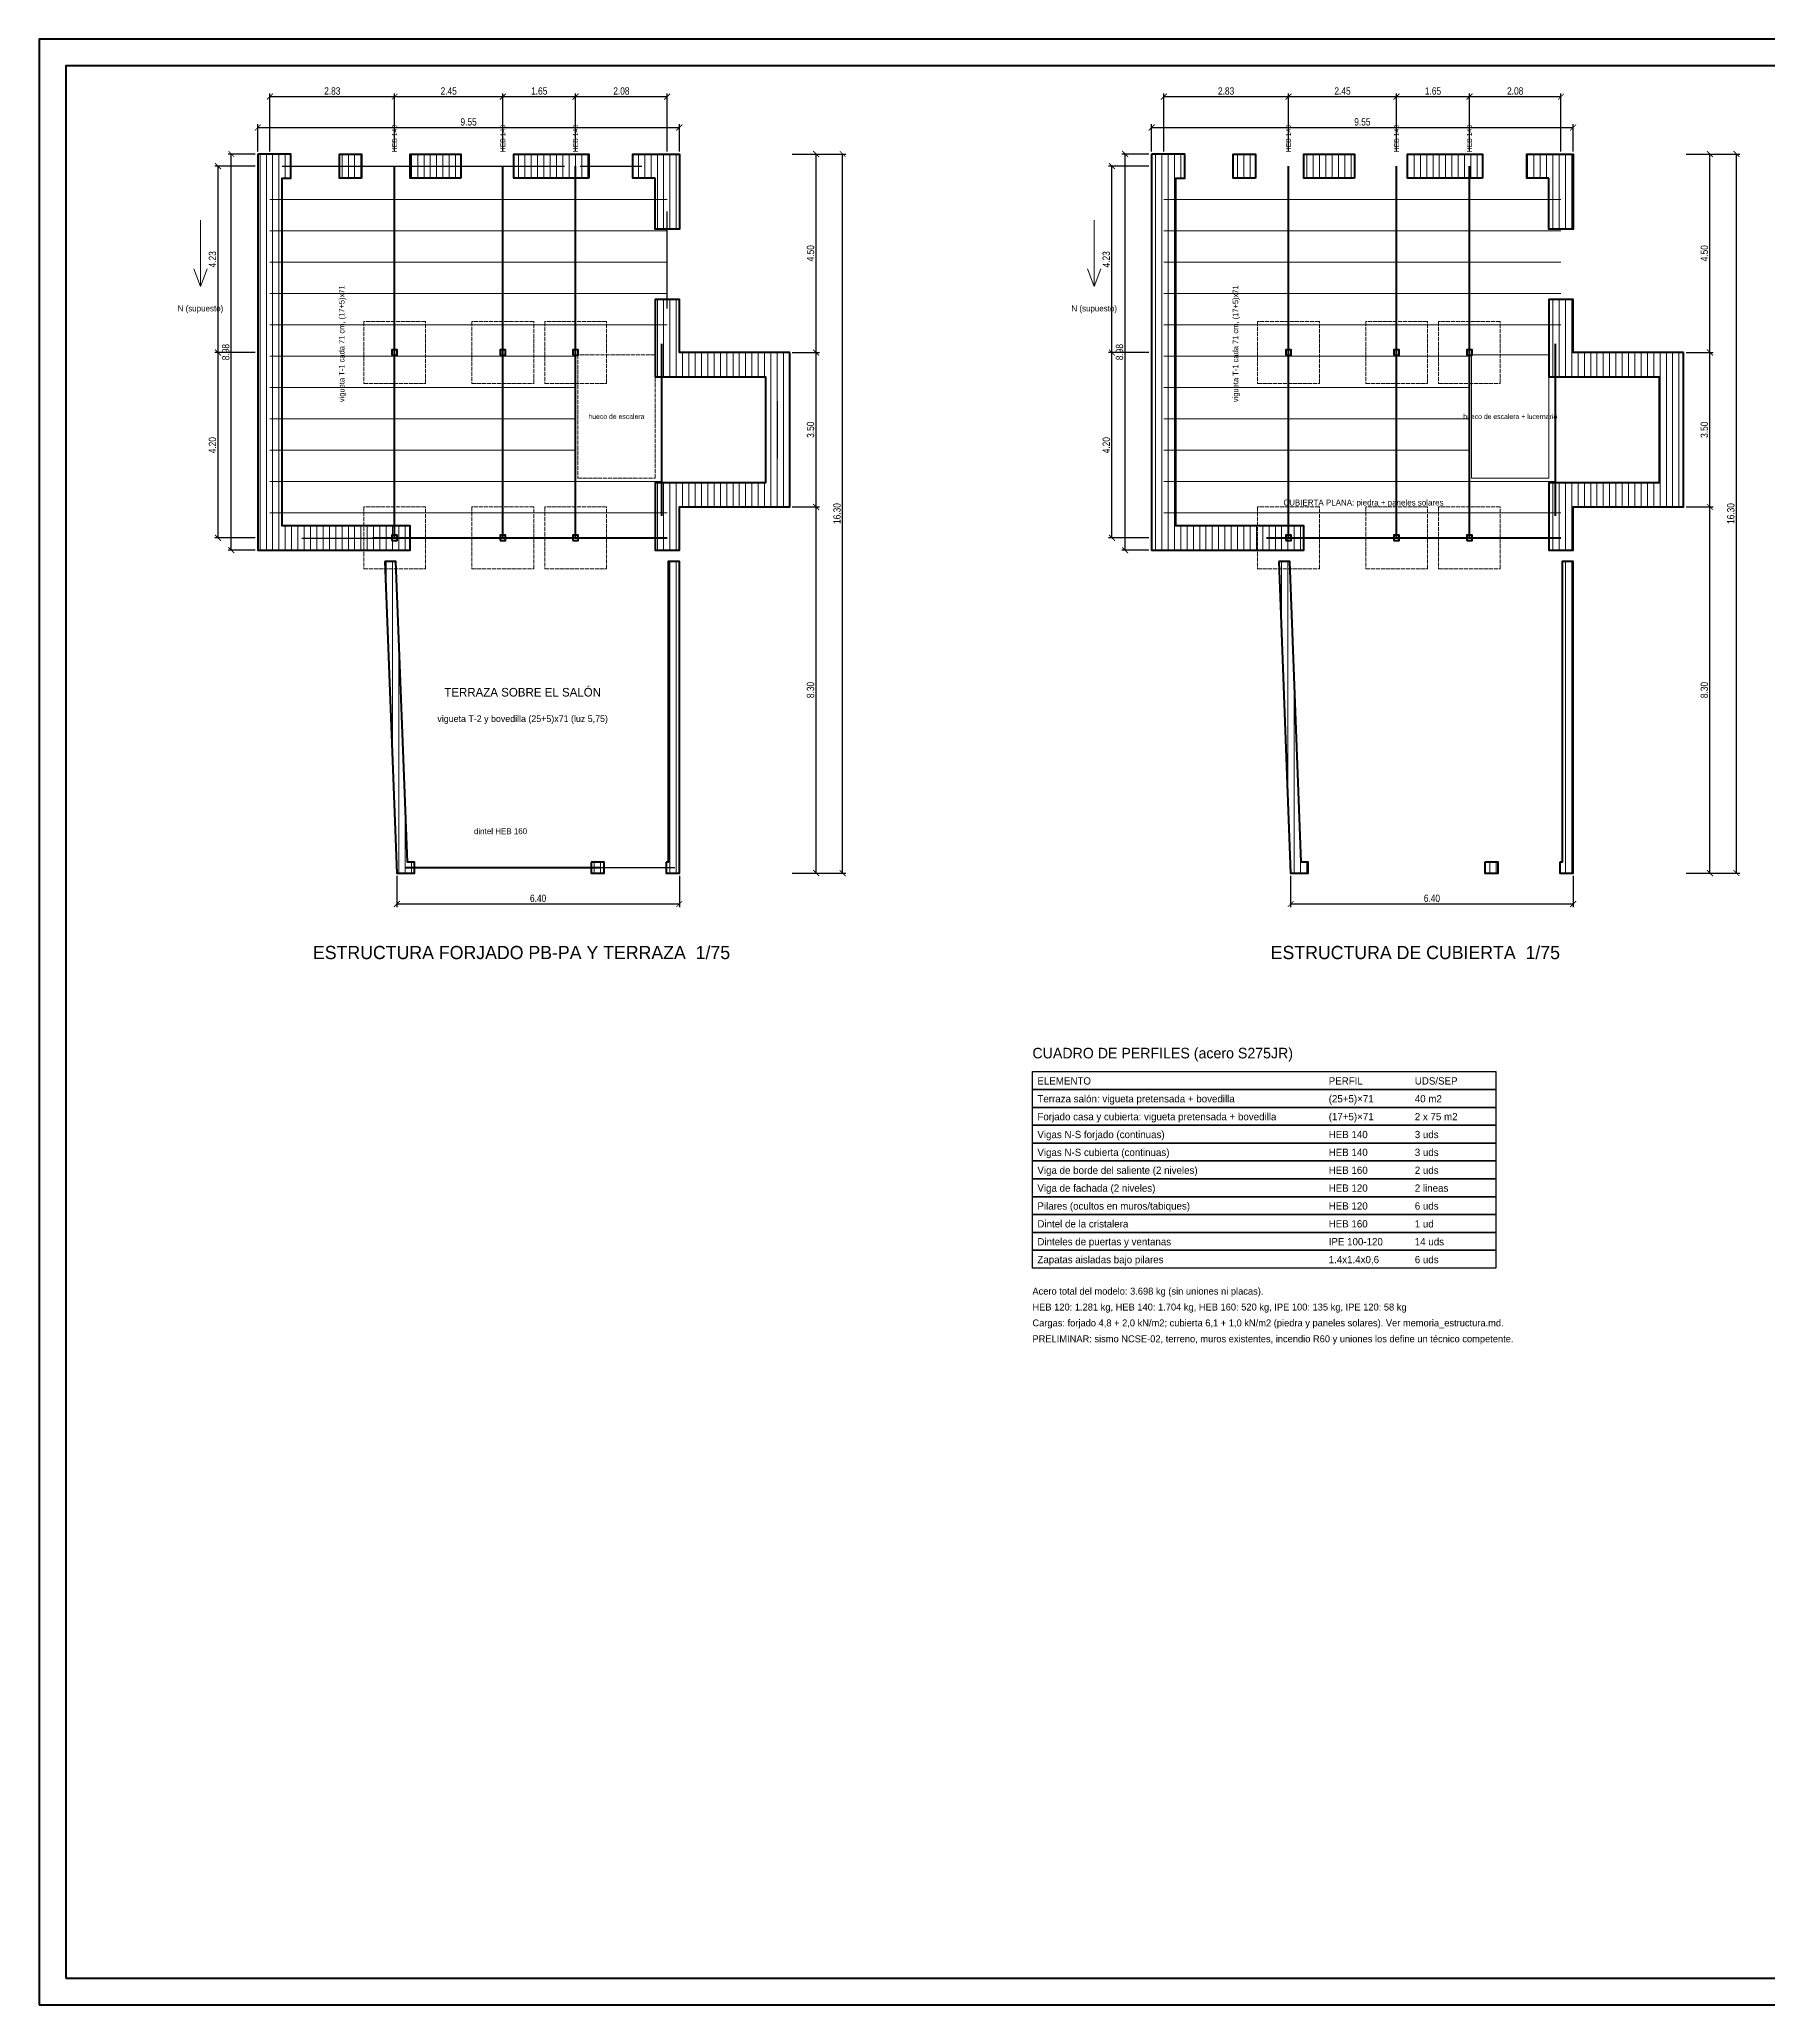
# Model space of a CAD drawing. Header units: millimetres. Extents: x 0 to 843, y 0 to 594.
# Drawn here: x 0 to 522, y 0 to 594 of the extents above; entities that cross this region are included whole.
import ezdxf
from ezdxf.enums import TextEntityAlignment as Align

# ---------------------------------------------------------------- set-up
doc = ezdxf.new("R2010")
doc.units = ezdxf.units.MM
doc.linetypes.add('DASHED', pattern=[1.524, 1.27, -0.254])
for name, color, linetype, lineweight in [('COTAS', 3, 'Continuous', 13), ('ESCALERA_ALTA', 30, 'DASHED', 18), ('LUCERNARIO', 30, 'Continuous', 18), ('MARCO', 7, 'Continuous', 70), ('muros_PB', 7, 'Continuous', 50), ('pilares', 1, 'Continuous', 50), ('RAYADO_MURO', 7, 'Continuous', 9), ('TABLA', 7, 'Continuous', 25), ('TEXTO', 2, 'Continuous', 13), ('VIGAS', 1, 'Continuous', 60), ('VIGUETA_HORM', 8, 'Continuous', 13), ('VIGUETAS', 5, 'Continuous', 25), ('ZAPATAS', 8, 'DASHED', 18)]:
    doc.layers.add(name, color=color, linetype=linetype, lineweight=lineweight)
doc.styles.add('OpenSansCondensed-Light', font='OpenSansCondensed-Light.ttf')
doc.dimstyles.new('EZDXF', dxfattribs={"dimtxt": 0.25, "dimasz": 0.175, "dimexe": 0.375, "dimexo": 0.125, "dimgap": 0.1, "dimtad": 1, "dimlfac": 100, "dimzin": 12, "dimdsep": 46, "dimtxsty": 'OpenSansCondensed-Light', "dimblk": 'ARCHTICK', "dimcen": 2.5, "dimazin": 3, "dimtfac": 0.5, "dimtmove": 2, "dimatfit": 3})

# ---------------------------------------------------------------- blocks, each defined once
blk = doc.blocks.new('_ARCHTICK')
at = {"color": 0, "linetype": 'BYBLOCK', "const_width": 0.15}
blk.add_lwpolyline([(-0.5, -0.5), (0.5, 0.5)], dxfattribs=at)

msp = doc.modelspace()

# ---------------------------------------------------------------- hatches: boundary and pattern name
at = {"layer": 'RAYADO_MURO'}
h = msp.add_hatch(dxfattribs=at)
h.set_pattern_fill('ANSI31', scale=0.6, angle=45)
h.paths.add_polyline_path([(66, 559.33333), (66, 439.6), (112, 439.6), (112, 446.93333), (73.33333, 446.93333), (73.33333, 552), (76, 552), (76, 559.33333)])
h = msp.add_hatch(dxfattribs=at)
h.set_pattern_fill('ANSI31', scale=0.6, angle=45)
h.paths.add_polyline_path([(97.33333, 552), (90.66667, 552), (90.66667, 559.33333), (97.33333, 559.33333)])
h = msp.add_hatch(dxfattribs=at)
h.set_pattern_fill('ANSI31', scale=0.6, angle=45)
h.paths.add_polyline_path([(127.33333, 552), (112, 552), (112, 559.33333), (127.33333, 559.33333)])
h = msp.add_hatch(dxfattribs=at)
h.set_pattern_fill('ANSI31', scale=0.6, angle=45)
h.paths.add_polyline_path([(166, 552), (143.33333, 552), (143.33333, 559.33333), (166, 559.33333)])
h = msp.add_hatch(dxfattribs=at)
h.set_pattern_fill('ANSI31', scale=0.6, angle=45)
h.paths.add_polyline_path([(186, 552), (179.33333, 552), (179.33333, 559.33333), (193.33333, 559.33333), (193.33333, 536.66667), (186, 536.66667)])
h = msp.add_hatch(dxfattribs=at)
h.set_pattern_fill('ANSI31', scale=0.6, angle=45)
h.paths.add_polyline_path([(336, 559.33333), (336, 439.6), (382, 439.6), (382, 446.93333), (343.33333, 446.93333), (343.33333, 552), (346, 552), (346, 559.33333)])
h = msp.add_hatch(dxfattribs=at)
h.set_pattern_fill('ANSI31', scale=0.6, angle=45)
h.paths.add_polyline_path([(367.33333, 552), (360.66667, 552), (360.66667, 559.33333), (367.33333, 559.33333)])
h = msp.add_hatch(dxfattribs=at)
h.set_pattern_fill('ANSI31', scale=0.6, angle=45)
h.paths.add_polyline_path([(397.33333, 552), (382, 552), (382, 559.33333), (397.33333, 559.33333)])
h = msp.add_hatch(dxfattribs=at)
h.set_pattern_fill('ANSI31', scale=0.6, angle=45)
h.paths.add_polyline_path([(436, 552), (413.33333, 552), (413.33333, 559.33333), (436, 559.33333)])
h = msp.add_hatch(dxfattribs=at)
h.set_pattern_fill('ANSI31', scale=0.6, angle=45)
h.paths.add_polyline_path([(456, 552), (449.33333, 552), (449.33333, 559.33333), (463.33333, 559.33333), (463.33333, 536.66667), (456, 536.66667)])
h = msp.add_hatch(dxfattribs=at)
h.set_pattern_fill('ANSI31', scale=0.6, angle=45)
h.paths.add_polyline_path([(226.66667, 499.33333), (193.33333, 499.33333), (193.33333, 515.33333), (186, 515.33333), (186, 492), (219.33333, 492), (219.33333, 460), (186, 460), (186, 439.6), (193.33333, 439.6), (193.33333, 452.66667), (226.66667, 452.66667)])
h = msp.add_hatch(dxfattribs=at)
h.set_pattern_fill('ANSI31', scale=0.6, angle=45)
h.paths.add_polyline_path([(496.66667, 499.33333), (463.33333, 499.33333), (463.33333, 515.33333), (456, 515.33333), (456, 492), (489.33333, 492), (489.33333, 460), (456, 460), (456, 439.6), (463.33333, 439.6), (463.33333, 452.66667), (496.66667, 452.66667)])
h = msp.add_hatch(dxfattribs=at)
h.set_pattern_fill('ANSI31', scale=0.6, angle=45)
h.paths.add_polyline_path([(104.39927, 436.13333), (108, 342), (113.33333, 342), (113.33333, 345.33333), (111.20827, 345.33333), (107.73504, 436.13333)])
h = msp.add_hatch(dxfattribs=at)
h.set_pattern_fill('ANSI31', scale=0.6, angle=45)
h.paths.add_polyline_path([(189.33333, 345.33333), (189.33333, 342), (193.33333, 342), (193.33333, 436.13333), (190, 436.13333), (190, 345.33333)])
h = msp.add_hatch(dxfattribs=at)
h.set_pattern_fill('ANSI31', scale=0.6, angle=45)
h.paths.add_polyline_path([(374.39927, 436.13333), (378, 342), (383.33333, 342), (383.33333, 345.33333), (381.20827, 345.33333), (377.73504, 436.13333)])
h = msp.add_hatch(dxfattribs=at)
h.set_pattern_fill('ANSI31', scale=0.6, angle=45)
h.paths.add_polyline_path([(459.33333, 345.33333), (459.33333, 342), (463.33333, 342), (463.33333, 436.13333), (460, 436.13333), (460, 345.33333)])
h = msp.add_hatch(dxfattribs=at)
h.set_pattern_fill('ANSI31', scale=0.6, angle=45)
h.paths.add_polyline_path([(166.66667, 345.33333), (166.66667, 342), (170.66667, 342), (170.66667, 345.33333)])
h = msp.add_hatch(dxfattribs=at)
h.set_pattern_fill('ANSI31', scale=0.6, angle=45)
h.paths.add_polyline_path([(436.66667, 345.33333), (436.66667, 342), (440.66667, 342), (440.66667, 345.33333)])

# ---------------------------------------------------------------- linework, layer by layer
at = {"layer": 'COTAS'}
for p, q in [((48.66667, 539.33333), (48.66667, 519.33333)), ((318.66667, 539.33333), (318.66667, 519.33333)), ((48.66667, 519.33333), (46.66667, 524.66667)), ((48.66667, 519.33333), (50.66667, 524.66667)), ((318.66667, 519.33333), (316.66667, 524.66667)), ((318.66667, 519.33333), (320.66667, 524.66667))]:
    msp.add_line(p, q, dxfattribs=at)
at = {"layer": 'ESCALERA_ALTA'}
msp.add_lwpolyline([(162.66667, 461.33333), (186, 461.33333), (186, 498.66667), (162.66667, 498.66667)], close=True, dxfattribs=at)
at = {"layer": 'LUCERNARIO'}
msp.add_lwpolyline([(432.66667, 461.33333), (456, 461.33333), (456, 498.66667), (432.66667, 498.66667)], close=True, dxfattribs=at)
at = {"layer": 'MARCO'}
for points in [[(0, 0), (841, 0), (841, 594), (0, 594)], [(8, 8), (833, 8), (833, 586), (8, 586)]]:
    msp.add_lwpolyline(points, close=True, dxfattribs=at)
at = {"layer": 'muros_PB'}
for points in [[(66, 559.33333), (66, 439.6), (112, 439.6), (112, 446.93333), (73.33333, 446.93333), (73.33333, 552), (76, 552), (76, 559.33333)], [(97.33333, 552), (90.66667, 552), (90.66667, 559.33333), (97.33333, 559.33333)], [(127.33333, 552), (112, 552), (112, 559.33333), (127.33333, 559.33333)], [(166, 552), (143.33333, 552), (143.33333, 559.33333), (166, 559.33333)], [(186, 552), (179.33333, 552), (179.33333, 559.33333), (193.33333, 559.33333), (193.33333, 536.66667), (186, 536.66667)], [(336, 559.33333), (336, 439.6), (382, 439.6), (382, 446.93333), (343.33333, 446.93333), (343.33333, 552), (346, 552), (346, 559.33333)], [(367.33333, 552), (360.66667, 552), (360.66667, 559.33333), (367.33333, 559.33333)], [(397.33333, 552), (382, 552), (382, 559.33333), (397.33333, 559.33333)], [(436, 552), (413.33333, 552), (413.33333, 559.33333), (436, 559.33333)], [(456, 552), (449.33333, 552), (449.33333, 559.33333), (463.33333, 559.33333), (463.33333, 536.66667), (456, 536.66667)], [(226.66667, 499.33333), (193.33333, 499.33333), (193.33333, 515.33333), (186, 515.33333), (186, 492), (219.33333, 492), (219.33333, 460), (186, 460), (186, 439.6), (193.33333, 439.6), (193.33333, 452.66667), (226.66667, 452.66667)], [(496.66667, 499.33333), (463.33333, 499.33333), (463.33333, 515.33333), (456, 515.33333), (456, 492), (489.33333, 492), (489.33333, 460), (456, 460), (456, 439.6), (463.33333, 439.6), (463.33333, 452.66667), (496.66667, 452.66667)], [(104.39927, 436.13333), (108, 342), (113.33333, 342), (113.33333, 345.33333), (111.20827, 345.33333), (107.73504, 436.13333)], [(189.33333, 345.33333), (189.33333, 342), (193.33333, 342), (193.33333, 436.13333), (190, 436.13333), (190, 345.33333)], [(374.39927, 436.13333), (378, 342), (383.33333, 342), (383.33333, 345.33333), (381.20827, 345.33333), (377.73504, 436.13333)], [(459.33333, 345.33333), (459.33333, 342), (463.33333, 342), (463.33333, 436.13333), (460, 436.13333), (460, 345.33333)], [(166.66667, 345.33333), (166.66667, 342), (170.66667, 342), (170.66667, 345.33333)], [(436.66667, 345.33333), (436.66667, 342), (440.66667, 342), (440.66667, 345.33333)]]:
    msp.add_lwpolyline(points, close=True, dxfattribs=at)
at = {"layer": 'PILARES'}
for points in [[(106.53333, 498.53333), (108.13333, 498.53333), (108.13333, 500.13333), (106.53333, 500.13333)], [(139.2, 498.53333), (140.8, 498.53333), (140.8, 500.13333), (139.2, 500.13333)], [(161.2, 498.53333), (162.8, 498.53333), (162.8, 500.13333), (161.2, 500.13333)], [(376.53333, 498.53333), (378.13333, 498.53333), (378.13333, 500.13333), (376.53333, 500.13333)], [(409.2, 498.53333), (410.8, 498.53333), (410.8, 500.13333), (409.2, 500.13333)], [(431.2, 498.53333), (432.8, 498.53333), (432.8, 500.13333), (431.2, 500.13333)], [(106.53333, 442.53333), (108.13333, 442.53333), (108.13333, 444.13333), (106.53333, 444.13333)], [(139.2, 442.53333), (140.8, 442.53333), (140.8, 444.13333), (139.2, 444.13333)], [(161.2, 442.53333), (162.8, 442.53333), (162.8, 444.13333), (161.2, 444.13333)], [(376.53333, 442.53333), (378.13333, 442.53333), (378.13333, 444.13333), (376.53333, 444.13333)], [(409.2, 442.53333), (410.8, 442.53333), (410.8, 444.13333), (409.2, 444.13333)], [(431.2, 442.53333), (432.8, 442.53333), (432.8, 444.13333), (431.2, 444.13333)]]:
    msp.add_lwpolyline(points, close=True, dxfattribs=at)
at = {"layer": 'TABLA'}
for points in [[(300, 282), (440, 282), (440, 276.6), (300, 276.6)], [(300, 276.6), (440, 276.6), (440, 271.2), (300, 271.2)], [(300, 271.2), (440, 271.2), (440, 265.8), (300, 265.8)], [(300, 265.8), (440, 265.8), (440, 260.4), (300, 260.4)], [(300, 260.4), (440, 260.4), (440, 255), (300, 255)], [(300, 255), (440, 255), (440, 249.6), (300, 249.6)], [(300, 249.6), (440, 249.6), (440, 244.2), (300, 244.2)], [(300, 244.2), (440, 244.2), (440, 238.8), (300, 238.8)], [(300, 238.8), (440, 238.8), (440, 233.4), (300, 233.4)], [(300, 233.4), (440, 233.4), (440, 228), (300, 228)], [(300, 228), (440, 228), (440, 222.6), (300, 222.6)]]:
    msp.add_lwpolyline(points, close=True, dxfattribs=at)
at = {"layer": 'VIGAS'}
for points in [[(107.33333, 443.33333), (107.33333, 555.66667)], [(140, 443.33333), (140, 555.66667)], [(162, 443.33333), (162, 555.66667)], [(377.33333, 443.33333), (377.33333, 555.66667)], [(410, 443.33333), (410, 555.66667)], [(432, 443.33333), (432, 555.66667)], [(188, 450), (188, 502)], [(458, 450), (458, 502)], [(100.66667, 443.33333), (107.33333, 443.33333)], [(107.33333, 443.33333), (140, 443.33333)], [(140, 443.33333), (162, 443.33333)], [(162, 443.33333), (189.66667, 443.33333)], [(370.66667, 443.33333), (377.33333, 443.33333)], [(377.33333, 443.33333), (410, 443.33333)], [(410, 443.33333), (432, 443.33333)], [(432, 443.33333), (459.66667, 443.33333)], [(110.66667, 343.66667), (169.33333, 343.66667)]]:
    msp.add_lwpolyline(points, dxfattribs=at)
at = {"layer": 'VIGUETA_HORM'}
for points in [[(69.66667, 545.6), (107.33333, 545.6)], [(107.33333, 545.6), (140, 545.6)], [(140, 545.6), (162, 545.6)], [(162, 545.6), (189.66667, 545.6)], [(339.66667, 545.6), (377.33333, 545.6)], [(377.33333, 545.6), (410, 545.6)], [(410, 545.6), (432, 545.6)], [(432, 545.6), (459.66667, 545.6)], [(69.66667, 536.13333), (107.33333, 536.13333)], [(107.33333, 536.13333), (140, 536.13333)], [(140, 536.13333), (162, 536.13333)], [(162, 536.13333), (189.66667, 536.13333)], [(339.66667, 536.13333), (377.33333, 536.13333)], [(377.33333, 536.13333), (410, 536.13333)], [(410, 536.13333), (432, 536.13333)], [(432, 536.13333), (459.66667, 536.13333)], [(69.66667, 526.66667), (107.33333, 526.66667)], [(107.33333, 526.66667), (140, 526.66667)], [(140, 526.66667), (162, 526.66667)], [(162, 526.66667), (189.66667, 526.66667)], [(339.66667, 526.66667), (377.33333, 526.66667)], [(377.33333, 526.66667), (410, 526.66667)], [(410, 526.66667), (432, 526.66667)], [(432, 526.66667), (459.66667, 526.66667)], [(69.66667, 517.2), (107.33333, 517.2)], [(107.33333, 517.2), (140, 517.2)], [(140, 517.2), (162, 517.2)], [(162, 517.2), (189.66667, 517.2)], [(339.66667, 517.2), (377.33333, 517.2)], [(377.33333, 517.2), (410, 517.2)], [(410, 517.2), (432, 517.2)], [(432, 517.2), (459.66667, 517.2)], [(69.66667, 507.73333), (107.33333, 507.73333)], [(107.33333, 507.73333), (140, 507.73333)], [(140, 507.73333), (162, 507.73333)], [(162, 507.73333), (189.66667, 507.73333)], [(339.66667, 507.73333), (377.33333, 507.73333)], [(377.33333, 507.73333), (410, 507.73333)], [(410, 507.73333), (432, 507.73333)], [(432, 507.73333), (459.66667, 507.73333)], [(69.66667, 498.26667), (107.33333, 498.26667)], [(107.33333, 498.26667), (140, 498.26667)], [(140, 498.26667), (162, 498.26667)], [(339.66667, 498.26667), (377.33333, 498.26667)], [(377.33333, 498.26667), (410, 498.26667)], [(410, 498.26667), (432, 498.26667)], [(69.66667, 488.8), (107.33333, 488.8)], [(107.33333, 488.8), (140, 488.8)], [(140, 488.8), (162, 488.8)], [(339.66667, 488.8), (377.33333, 488.8)], [(377.33333, 488.8), (410, 488.8)], [(410, 488.8), (432, 488.8)], [(69.66667, 479.33333), (107.33333, 479.33333)], [(107.33333, 479.33333), (140, 479.33333)], [(140, 479.33333), (162, 479.33333)], [(339.66667, 479.33333), (377.33333, 479.33333)], [(377.33333, 479.33333), (410, 479.33333)], [(410, 479.33333), (432, 479.33333)], [(69.66667, 469.86667), (107.33333, 469.86667)], [(107.33333, 469.86667), (140, 469.86667)], [(140, 469.86667), (162, 469.86667)], [(339.66667, 469.86667), (377.33333, 469.86667)], [(377.33333, 469.86667), (410, 469.86667)], [(410, 469.86667), (432, 469.86667)], [(69.66667, 460.4), (107.33333, 460.4)], [(107.33333, 460.4), (140, 460.4)], [(140, 460.4), (162, 460.4)], [(162, 460.4), (188, 460.4)], [(339.66667, 460.4), (377.33333, 460.4)], [(377.33333, 460.4), (410, 460.4)], [(410, 460.4), (432, 460.4)], [(432, 460.4), (458, 460.4)], [(69.66667, 450.93333), (107.33333, 450.93333)], [(107.33333, 450.93333), (140, 450.93333)], [(140, 450.93333), (162, 450.93333)], [(162, 450.93333), (189.66667, 450.93333)], [(339.66667, 450.93333), (377.33333, 450.93333)], [(377.33333, 450.93333), (410, 450.93333)], [(410, 450.93333), (432, 450.93333)], [(432, 450.93333), (459.66667, 450.93333)]]:
    msp.add_lwpolyline(points, dxfattribs=at)
at = {"layer": 'VIGUETAS'}
for points in [[(73.33333, 555.66667), (93.33333, 555.66667)], [(76.66667, 555.66667), (98, 555.66667)], [(94.66667, 555.66667), (114.66667, 555.66667)], [(103.33333, 555.66667), (124.66667, 555.66667)], [(124.66667, 555.66667), (146, 555.66667)], [(137.33333, 555.66667), (158.66667, 555.66667)], [(163.33333, 555.66667), (182, 555.66667)], [(163.33333, 555.66667), (182, 555.66667)], [(189.66667, 520.66667), (189.66667, 542)], [(189.66667, 512.66667), (189.66667, 539.33333)], [(223, 467.33333), (223, 484.66667)], [(79.33333, 443.26667), (100.66667, 443.26667)], [(79.33333, 443.26667), (103.33333, 443.26667)], [(168, 343.66667), (192, 343.66667)]]:
    msp.add_lwpolyline(points, dxfattribs=at)
at = {"layer": 'ZAPATAS'}
for points in [[(98, 490), (116.66667, 490), (116.66667, 508.66667), (98, 508.66667)], [(130.66667, 490), (149.33333, 490), (149.33333, 508.66667), (130.66667, 508.66667)], [(152.66667, 490), (171.33333, 490), (171.33333, 508.66667), (152.66667, 508.66667)], [(368, 490), (386.66667, 490), (386.66667, 508.66667), (368, 508.66667)], [(400.66667, 490), (419.33333, 490), (419.33333, 508.66667), (400.66667, 508.66667)], [(422.66667, 490), (441.33333, 490), (441.33333, 508.66667), (422.66667, 508.66667)], [(98, 434), (116.66667, 434), (116.66667, 452.66667), (98, 452.66667)], [(130.66667, 434), (149.33333, 434), (149.33333, 452.66667), (130.66667, 452.66667)], [(152.66667, 434), (171.33333, 434), (171.33333, 452.66667), (152.66667, 452.66667)], [(368, 434), (386.66667, 434), (386.66667, 452.66667), (368, 452.66667)], [(400.66667, 434), (419.33333, 434), (419.33333, 452.66667), (400.66667, 452.66667)], [(422.66667, 434), (441.33333, 434), (441.33333, 452.66667), (422.66667, 452.66667)]]:
    msp.add_lwpolyline(points, close=True, dxfattribs=at)

# ---------------------------------------------------------------- texts
at = {"layer": 'TEXTO'}
for s, height, p in [('HEB 140', 1.5, (107.33333, 564)), ('HEB 140', 1.5, (140, 564)), ('HEB 140', 1.5, (162, 564)), ('HEB 140', 1.5, (377.33333, 564)), ('HEB 140', 1.5, (410, 564)), ('HEB 140', 1.5, (432, 564)), ('vigueta T-1 cada 71 cm, (17+5)x71', 1.7, (91.33333, 502)), ('vigueta T-1 cada 71 cm, (17+5)x71', 1.7, (361.33333, 502))]:
    msp.add_text(s, height=height, rotation=90, dxfattribs=at).set_placement(p, align=Align.MIDDLE_CENTER)
for s, height, p in [('N (supuesto)', 1.8, (48.66667, 512.66667)), ('N (supuesto)', 1.8, (318.66667, 512.66667)), ('hueco de escalera', 1.5, (174.33333, 480)), ('hueco de escalera + lucernario', 1.5, (444.33333, 480)), ('CUBIERTA PLANA: piedra + paneles solares', 1.8, (400, 454)), ('TERRAZA SOBRE EL SALÓN', 2.6, (146, 396.66667)), ('vigueta T-2 y bovedilla (25+5)x71 (luz 5,75)', 2, (146, 388.66667)), ('dintel HEB 160', 1.8, (139.33333, 354.66667)), ('ESTRUCTURA FORJADO PB-PA Y TERRAZA  1/75', 4, (145.66667, 318)), ('ESTRUCTURA DE CUBIERTA  1/75', 4, (415.66667, 318))]:
    msp.add_text(s, height=height, dxfattribs=at).set_placement(p, align=Align.MIDDLE_CENTER)
for s, height, p in [('CUADRO DE PERFILES (acero S275JR)', 3.2, (300, 286)), ('ELEMENTO', 2.2, (301.5, 278.1)), ('PERFIL', 2.2, (389.5, 278.1)), ('UDS/SEP', 2.2, (415.5, 278.1)), ('Terraza salón: vigueta pretensada + bovedilla', 2.2, (301.5, 272.7)), ('(25+5)×71', 2.2, (389.5, 272.7)), ('40 m2', 2.2, (415.5, 272.7)), ('Forjado casa y cubierta: vigueta pretensada + bovedilla', 2.2, (301.5, 267.3)), ('(17+5)×71', 2.2, (389.5, 267.3)), ('2 x 75 m2', 2.2, (415.5, 267.3)), ('Vigas N-S forjado (continuas)', 2.2, (301.5, 261.9)), ('HEB 140', 2.2, (389.5, 261.9)), ('3 uds', 2.2, (415.5, 261.9)), ('Vigas N-S cubierta (continuas)', 2.2, (301.5, 256.5)), ('HEB 140', 2.2, (389.5, 256.5)), ('3 uds', 2.2, (415.5, 256.5)), ('Viga de borde del saliente (2 niveles)', 2.2, (301.5, 251.1)), ('HEB 160', 2.2, (389.5, 251.1)), ('2 uds', 2.2, (415.5, 251.1)), ('Viga de fachada (2 niveles)', 2.2, (301.5, 245.7)), ('HEB 120', 2.2, (389.5, 245.7)), ('2 lineas', 2.2, (415.5, 245.7)), ('Pilares (ocultos en muros/tabiques)', 2.2, (301.5, 240.3)), ('HEB 120', 2.2, (389.5, 240.3)), ('6 uds', 2.2, (415.5, 240.3)), ('Dintel de la cristalera', 2.2, (301.5, 234.9)), ('Dinteles de puertas y ventanas', 2.2, (301.5, 229.5)), ('HEB 160', 2.2, (389.5, 234.9)), ('IPE 100-120', 2.2, (389.5, 229.5)), ('1 ud', 2.2, (415.5, 234.9)), ('14 uds', 2.2, (415.5, 229.5)), ('Zapatas aisladas bajo pilares', 2.2, (301.5, 224.1)), ('1.4x1.4x0,6', 2.2, (389.5, 224.1)), ('6 uds', 2.2, (415.5, 224.1)), ('Acero total del modelo: 3.698 kg (sin uniones ni placas).', 2.1, (300, 214.6)), ('HEB 120: 1.281 kg, HEB 140: 1.704 kg, HEB 160: 520 kg, IPE 100: 135 kg, IPE 120: 58 kg', 2.1, (300, 209.8)), ('Cargas: forjado 4,8 + 2,0 kN/m2; cubierta 6,1 + 1,0 kN/m2 (piedra y paneles solares). Ver memoria_estructura.md.', 2.1, (300, 205)), ('PRELIMINAR: sismo NCSE-02, terreno, muros existentes, incendio R60 y uniones los define un técnico competente.', 2.1, (300, 200.2))]:
    msp.add_text(s, height=height, dxfattribs=at).set_placement(p)

# ---------------------------------------------------------------- dimensions: what is measured, and where the dimension line sits
at = {"layer": 'COTAS'}
for base, p1, p2, text in [((69.66667, 576.66667), (69.66667, 559.33333), (107.33333, 559.33333), '2.83'), ((107.33333, 576.66667), (107.33333, 559.33333), (140, 559.33333), '2.45'), ((140, 576.66667), (140, 559.33333), (162, 559.33333), '1.65'), ((162, 576.66667), (162, 559.33333), (189.66667, 559.33333), '2.08'), ((339.66667, 576.66667), (339.66667, 559.33333), (377.33333, 559.33333), '2.83'), ((377.33333, 576.66667), (377.33333, 559.33333), (410, 559.33333), '2.45'), ((410, 576.66667), (410, 559.33333), (432, 559.33333), '1.65'), ((432, 576.66667), (432, 559.33333), (459.66667, 559.33333), '2.08'), ((66, 567.33333), (66, 559.33333), (193.33333, 559.33333), '9.55'), ((336, 567.33333), (336, 559.33333), (463.33333, 559.33333), '9.55'), ((108, 332.66667), (108, 342), (193.33333, 342), '6.40'), ((378, 332.66667), (378, 342), (463.33333, 342), '6.40')]:
    msp.add_linear_dim(base=base, p1=p1, p2=p2, text=text, dimstyle='EZDXF', override={"dimtxt": 2.2, "dimasz": 1.8, "dimexe": 1, "dimexo": 0.8, "dimgap": 0.6, "dimtad": 1, "dimclrt": 3}, dxfattribs=at).render()
for base, p1, p2, text in [((58, 439.6), (66, 439.6), (66, 559.33333), '8.98'), ((234.66667, 499.33333), (226.66667, 499.33333), (226.66667, 559.33333), '4.50'), ((242.66667, 342), (226.66667, 342), (226.66667, 559.33333), '16.30'), ((328, 439.6), (336, 439.6), (336, 559.33333), '8.98'), ((504.66667, 499.33333), (496.66667, 499.33333), (496.66667, 559.33333), '4.50'), ((512.66667, 342), (496.66667, 342), (496.66667, 559.33333), '16.30'), ((54, 499.33333), (66, 499.33333), (66, 555.66667), '4.23'), ((324, 499.33333), (336, 499.33333), (336, 555.66667), '4.23'), ((54, 443.33333), (66, 443.33333), (66, 499.33333), '4.20'), ((234.66667, 452.66667), (226.66667, 452.66667), (226.66667, 499.33333), '3.50'), ((324, 443.33333), (336, 443.33333), (336, 499.33333), '4.20'), ((504.66667, 452.66667), (496.66667, 452.66667), (496.66667, 499.33333), '3.50'), ((234.66667, 342), (226.66667, 342), (226.66667, 452.66667), '8.30'), ((504.66667, 342), (496.66667, 342), (496.66667, 452.66667), '8.30')]:
    msp.add_linear_dim(base=base, p1=p1, p2=p2, angle=90, text=text, dimstyle='EZDXF', override={"dimtxt": 2.2, "dimasz": 1.8, "dimexe": 1, "dimexo": 0.8, "dimgap": 0.6, "dimtad": 1, "dimclrt": 3}, dxfattribs=at).render()

doc.saveas('drawing.dxf')
